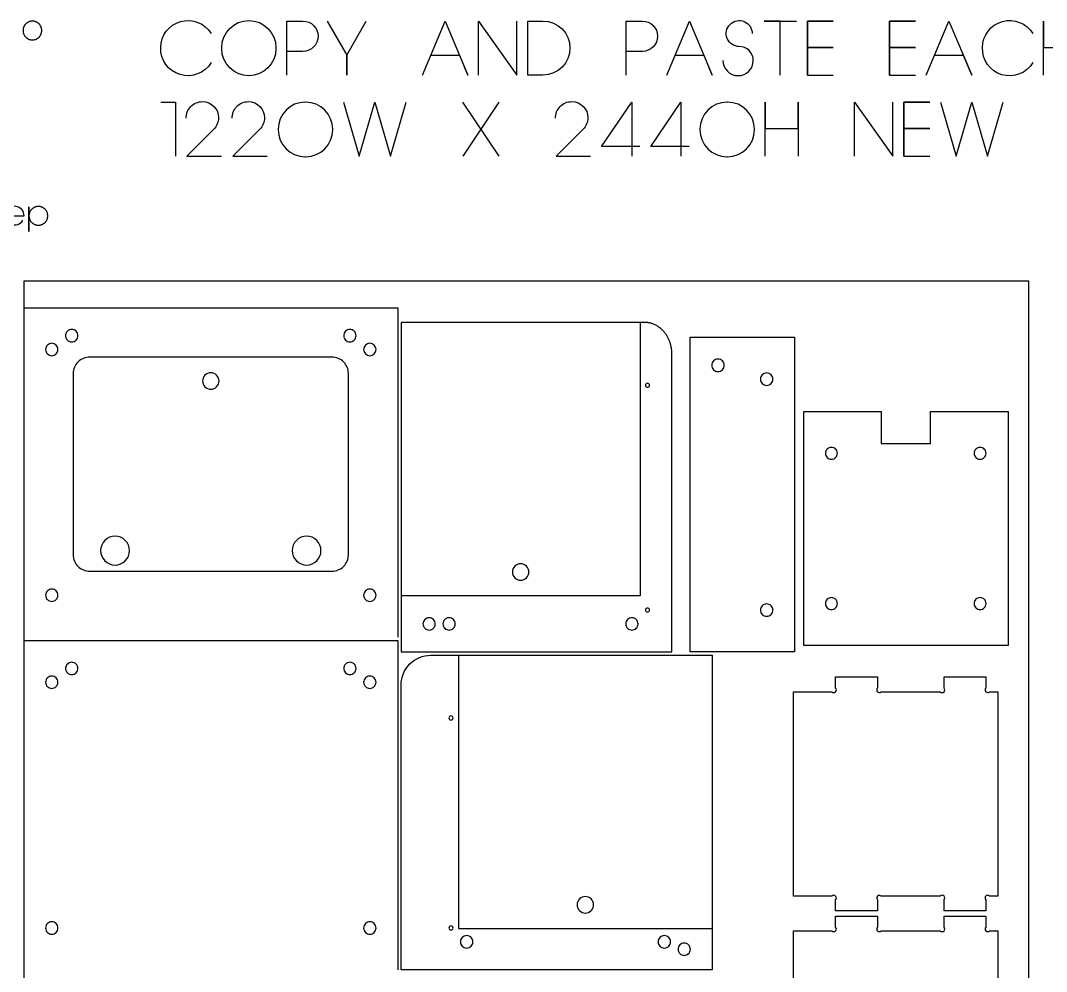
# Model space of a CAD drawing. Extents: x -767 to 4956, y -438 to 2808.
# Drawn here: x -4 to 1241, y 1602 to 2757 of the extents above; entities that cross this region are included whole.
import ezdxf

# ---------------------------------------------------------------- set-up
doc = ezdxf.new("R2010")
doc.units = 0
for name, color, linetype in [('DEFAULT_LAYER', 1, 'CONTINUOUS'), ('LAYER_1', 18, 'CONTINUOUS'), ('LAYER_10', 18, 'CONTINUOUS'), ('T5_LOGOLAYER_2', 18, 'CONTINUOUS'), ('T5_LOGOLAYER_20', 18, 'CONTINUOUS'), ('T5_LOGOLAYER_21', 18, 'CONTINUOUS')]:
    doc.layers.add(name, color=color, linetype=linetype)

msp = doc.modelspace()

# ---------------------------------------------------------------- linework, layer by layer
at = {"layer": 'DEFAULT_LAYER'}
for points in [[(748, 2390), (748, 2058), (458, 2058)], [(527.5, 1986), (527.5, 1654), (835.6, 1654)]]:
    msp.add_lwpolyline(points, dxfattribs=at)
msp.add_lwpolyline([(786.6, 1990), (786.6, 2352.3), (786.6, 2353.3), (786.5, 2354.2), (786.5, 2355.2), (786.4, 2356.2), (786.3, 2357.1), (786.2, 2358), (786.1, 2359), (785.9, 2359.9), (785.7, 2360.8), (785.5, 2361.7), (785.3, 2362.6), (785.1, 2363.5), (784.8, 2364.4), (784.6, 2365.3), (784.3, 2366.1), (784, 2367), (783.7, 2367.8), (783.3, 2368.6), (783, 2369.5), (782.6, 2370.3), (782.2, 2371.1), (781.8, 2371.8), (781.4, 2372.6), (780.9, 2373.4), (780.5, 2374.1), (780, 2374.9), (779.5, 2375.6), (779, 2376.3), (778.5, 2377), (778, 2377.6), (777.5, 2378.3), (776.9, 2379), (776.3, 2379.6), (775.8, 2380.2), (775.2, 2380.8), (774.6, 2381.4), (773.9, 2382), (773.3, 2382.5), (772.7, 2383), (772, 2383.6), (771.3, 2384.1), (770.7, 2384.5), (770, 2385), (769.3, 2385.4), (768.6, 2385.9), (767.9, 2386.3), (767.1, 2386.7), (766.4, 2387), (765.7, 2387.4), (764.9, 2387.7), (764.1, 2388), (763.4, 2388.3), (762.6, 2388.6), (761.8, 2388.8), (761, 2389), (760.2, 2389.2), (759.4, 2389.4), (758.6, 2389.6), (757.7, 2389.7), (756.9, 2389.8), (756.1, 2389.9), (755.2, 2389.9), (754.4, 2390), (753.5, 2390), (458, 2390), (458, 1990)], close=True, dxfattribs=at)
for points in [[(757, 2316.3, 0.414214), (754.5, 2313.8, 0.414214), (757, 2311.3, 0.414214), (759.5, 2313.8, 0.414214)], [(757, 2043.3, 0.414214), (754.5, 2040.8, 0.414214), (757, 2038.3, 0.414214), (759.5, 2040.8, 0.414214)], [(492, 2031.5, 0.414214), (484.5, 2024, 0.414214), (492, 2016.5, 0.414214), (499.5, 2024, 0.414214)], [(516.2, 2031.5, 0.414214), (508.7, 2024, 0.414214), (516.2, 2016.5, 0.414214), (523.7, 2024, 0.414214)], [(738.1, 2031.5, 0.414214), (730.6, 2024, 0.414214), (738.1, 2016.5, 0.414214), (745.6, 2024, 0.414214)], [(458, 1604), (458, 1950, -0.414214), (494, 1986), (835.6, 1986), (835.6, 1604)], [(518.5, 1912.3, 0.414214), (516, 1909.8, 0.414214), (518.5, 1907.3, 0.414214), (521, 1909.8, 0.414214)], [(681.5, 1693, 0.414214), (671.5, 1683, 0.414214), (681.5, 1673, 0.414214), (691.5, 1683, 0.414214)], [(518.5, 1657.3, 0.414214), (516, 1654.8, 0.414214), (518.5, 1652.3, 0.414214), (521, 1654.8, 0.414214)], [(537.5, 1645.5, 0.414214), (530, 1638, 0.414214), (537.5, 1630.5, 0.414214), (545, 1638, 0.414214)], [(777.4, 1645.5, 0.414214), (769.9, 1638, 0.414214), (777.4, 1630.5, 0.414214), (784.9, 1638, 0.414214)], [(801.6, 1636.5, 0.414214), (794.1, 1629, 0.414214), (801.6, 1621.5, 0.414214), (809.1, 1629, 0.414214)]]:
    msp.add_lwpolyline(points, format="xyb", close=True, dxfattribs=at)
at = {"layer": 'LAYER_1'}
for points in [[(0, 0), (1220, 0), (1220, 2440), (0, 2440)], [(935.6, 2372), (935.6, 1990), (808.6, 1990), (808.6, 2372)]]:
    msp.add_lwpolyline(points, close=True, dxfattribs=at)
for points in [[(835.1, 2338, 0.414214), (842.6, 2330.5, 0.414214), (850.1, 2338, 0.414214), (842.6, 2345.5, 0.414214)], [(894.1, 2321.2, 0.414214), (901.6, 2313.7, 0.414214), (909.1, 2321.2, 0.414214), (901.6, 2328.7, 0.414214)], [(603, 2097, 0.414214), (593, 2087, 0.414214), (603, 2077, 0.414214), (613, 2087, 0.414214)], [(894.1, 2040.8, 0.414214), (901.6, 2033.3, 0.414214), (909.1, 2040.8, 0.414214), (901.6, 2048.3, 0.414214)]]:
    msp.add_lwpolyline(points, format="xyb", close=True, dxfattribs=at)
at = {"layer": 'LAYER_10'}
for points in [[(0, 2408), (454, 2408), (454, 2008)], [(0, 2004), (454, 2004), (454, 1604)]]:
    msp.add_lwpolyline(points, dxfattribs=at)
for points in [[(58.2, 2381.5, 0.414214), (50.7, 2374, 0.414214), (58.2, 2366.5, 0.414214), (65.7, 2374, 0.414214)], [(395.8, 2381.5, 0.414214), (388.3, 2374, 0.414214), (395.8, 2366.5, 0.414214), (403.3, 2374, 0.414214)], [(34, 2364.7, 0.414214), (26.5, 2357.2, 0.414214), (34, 2349.7, 0.414214), (41.5, 2357.2, 0.414214)], [(420, 2364.7, 0.414214), (412.5, 2357.2, 0.414214), (420, 2349.7, 0.414214), (427.5, 2357.2, 0.414214)], [(60, 2108, 0.414214), (80, 2088), (374, 2088, 0.414214), (394, 2108), (394, 2328, 0.414214), (374, 2348), (80, 2348, 0.414214), (60, 2328)], [(227, 2329, 0.414214), (217, 2319, 0.414214), (227, 2309, 0.414214), (237, 2319, 0.414214)], [(110.8, 2130.5, 0.414214), (93.3, 2113, 0.414214), (110.8, 2095.5, 0.414214), (128.3, 2113, 0.414214)], [(343.2, 2130.5, 0.414214), (325.7, 2113, 0.414214), (343.2, 2095.5, 0.414214), (360.7, 2113, 0.414214)], [(34, 2066.3, 0.414214), (26.5, 2058.8, 0.414214), (34, 2051.3, 0.414214), (41.5, 2058.8, 0.414214)], [(420, 2066.3, 0.414214), (412.5, 2058.8, 0.414214), (420, 2051.3, 0.414214), (427.5, 2058.8, 0.414214)], [(58.2, 1977.5, 0.414214), (50.7, 1970, 0.414214), (58.2, 1962.5, 0.414214), (65.7, 1970, 0.414214)], [(395.8, 1977.5, 0.414214), (388.3, 1970, 0.414214), (395.8, 1962.5, 0.414214), (403.3, 1970, 0.414214)], [(34, 1960.7, 0.414214), (26.5, 1953.2, 0.414214), (34, 1945.7, 0.414214), (41.5, 1953.2, 0.414214)], [(420, 1960.7, 0.414214), (412.5, 1953.2, 0.414214), (420, 1945.7, 0.414214), (427.5, 1953.2, 0.414214)], [(34, 1662.3, 0.414214), (26.5, 1654.8, 0.414214), (34, 1647.3, 0.414214), (41.5, 1654.8, 0.414214)], [(420, 1662.3, 0.414214), (412.5, 1654.8, 0.414214), (420, 1647.3, 0.414214), (427.5, 1654.8, 0.414214)]]:
    msp.add_lwpolyline(points, format="xyb", close=True, dxfattribs=at)
at = {"layer": 'T5_LOGOLAYER_2'}
for points in [[(10.5, 2733.1), (11, 2733.1), (11.6, 2733.2), (12.2, 2733.2), (12.7, 2733.3), (13.3, 2733.5), (13.8, 2733.6), (14.4, 2733.8), (14.9, 2734), (15.4, 2734.2), (15.9, 2734.5), (16.4, 2734.8), (16.8, 2735.1), (17.3, 2735.4), (17.7, 2735.7), (18.1, 2736.1), (18.5, 2736.5), (18.9, 2736.8), (19.2, 2737.3), (19.6, 2737.7), (19.9, 2738.1), (20.2, 2738.6), (20.5, 2739.1), (20.7, 2739.6), (21, 2740.1), (21.2, 2740.6), (21.3, 2741.1), (21.5, 2741.7), (21.6, 2742.2), (21.7, 2742.8), (21.8, 2743.3), (21.8, 2743.9), (21.9, 2744.5), (21.8, 2745.1), (21.8, 2745.7), (21.7, 2746.2), (21.6, 2746.8), (21.5, 2747.4), (21.3, 2747.9), (21.2, 2748.4), (21, 2748.9), (20.7, 2749.5), (20.5, 2749.9), (20.2, 2750.4), (19.9, 2750.9), (19.6, 2751.3), (19.2, 2751.8), (18.9, 2752.2), (18.5, 2752.6), (18.1, 2753), (17.7, 2753.3), (17.3, 2753.6), (16.8, 2754), (16.4, 2754.3), (15.9, 2754.5), (15.4, 2754.8), (14.9, 2755), (14.4, 2755.2), (13.8, 2755.4), (13.3, 2755.6), (12.7, 2755.7), (12.2, 2755.8), (11.6, 2755.9), (11, 2755.9), (10.5, 2755.9), (9.9, 2755.9), (9.3, 2755.9), (8.7, 2755.8), (8.2, 2755.7), (7.6, 2755.6), (7.1, 2755.4), (6.5, 2755.2), (6, 2755), (5.5, 2754.8), (5, 2754.5), (4.5, 2754.3), (4.1, 2754), (3.6, 2753.6), (3.2, 2753.3), (2.8, 2753), (2.4, 2752.6), (2, 2752.2), (1.7, 2751.8), (1.3, 2751.3), (1, 2750.9), (0.7, 2750.4), (0.4, 2749.9), (0.2, 2749.5), (-0.1, 2748.9), (-0.3, 2748.4), (-0.4, 2747.9), (-0.6, 2747.4), (-0.7, 2746.8), (-0.8, 2746.2), (-0.9, 2745.7), (-0.9, 2745.1), (-0.9, 2744.5), (-0.9, 2743.9), (-0.9, 2743.3), (-0.8, 2742.8), (-0.7, 2742.2), (-0.6, 2741.7), (-0.4, 2741.1), (-0.3, 2740.6), (-0.1, 2740.1), (0.2, 2739.6), (0.4, 2739.1), (0.7, 2738.6), (1, 2738.1), (1.3, 2737.7), (1.7, 2737.3), (2, 2736.8), (2.4, 2736.5), (2.8, 2736.1), (3.2, 2735.7), (3.6, 2735.4), (4.1, 2735.1), (4.5, 2734.8), (5, 2734.5), (5.5, 2734.2), (6, 2734), (6.5, 2733.8), (7.1, 2733.6), (7.6, 2733.5), (8.2, 2733.3), (8.7, 2733.2), (9.3, 2733.2), (9.9, 2733.1)], [(6.3, 2508.4), (6.3, 2530.6), (6.3, 2519.5), (6.3, 2518.9), (6.4, 2518.3), (6.5, 2517.8), (6.6, 2517.2), (6.7, 2516.7), (6.8, 2516.1), (7, 2515.6), (7.2, 2515.1), (7.5, 2514.6), (7.7, 2514.1), (8, 2513.6), (8.3, 2513.1), (8.6, 2512.7), (8.9, 2512.3), (9.3, 2511.8), (9.7, 2511.5), (10.1, 2511.1), (10.5, 2510.7), (10.9, 2510.4), (11.4, 2510.1), (11.8, 2509.8), (12.3, 2509.5), (12.8, 2509.2), (13.3, 2509), (13.8, 2508.8), (14.3, 2508.6), (14.9, 2508.5), (15.4, 2508.3), (16, 2508.2), (16.6, 2508.2), (17.1, 2508.1), (17.7, 2508.1), (18.3, 2508.1), (18.9, 2508.2), (19.5, 2508.2), (20, 2508.3), (20.6, 2508.5), (21.1, 2508.6), (21.7, 2508.8), (22.2, 2509), (22.7, 2509.2), (23.2, 2509.5), (23.6, 2509.8), (24.1, 2510.1), (24.6, 2510.4), (25, 2510.7), (25.4, 2511.1), (25.8, 2511.5), (26.2, 2511.8), (26.5, 2512.3), (26.9, 2512.7), (27.2, 2513.1), (27.5, 2513.6), (27.8, 2514.1), (28, 2514.6), (28.2, 2515.1), (28.4, 2515.6), (28.6, 2516.1), (28.8, 2516.7), (28.9, 2517.2), (29, 2517.8), (29.1, 2518.3), (29.1, 2518.9), (29.1, 2519.5), (29.1, 2520.1), (29.1, 2520.7), (29, 2521.2), (28.9, 2521.8), (28.8, 2522.4), (28.6, 2522.9), (28.4, 2523.4), (28.2, 2523.9), (28, 2524.5), (27.8, 2524.9), (27.5, 2525.4), (27.2, 2525.9), (26.9, 2526.3), (26.5, 2526.8), (26.2, 2527.2), (25.8, 2527.6), (25.4, 2528), (25, 2528.3), (24.6, 2528.6), (24.1, 2529), (23.6, 2529.3), (23.2, 2529.5), (22.7, 2529.8), (22.2, 2530), (21.7, 2530.2), (21.1, 2530.4), (20.6, 2530.6), (20, 2530.7), (19.5, 2530.8), (18.9, 2530.9), (18.3, 2530.9), (17.7, 2530.9), (17.1, 2530.9), (16.6, 2530.9), (16, 2530.8), (15.4, 2530.7), (14.9, 2530.6), (14.3, 2530.4), (13.8, 2530.2), (13.3, 2530), (12.8, 2529.8), (12.3, 2529.5), (11.8, 2529.3), (11.4, 2529), (10.9, 2528.6), (10.5, 2528.3), (10.1, 2528), (9.7, 2527.6), (9.3, 2527.2), (8.9, 2526.8), (8.6, 2526.3), (8.3, 2525.9), (8, 2525.4), (7.7, 2524.9), (7.5, 2524.5), (7.2, 2523.9), (7, 2523.4), (6.8, 2522.9), (6.7, 2522.4), (6.6, 2521.8), (6.5, 2521.2), (6.4, 2520.7), (6.3, 2520.1), (6.3, 2519.5), (6.3, 2500.6)]]:
    msp.add_lwpolyline(points, close=True, dxfattribs=at)
msp.add_lwpolyline([(-21.9, 2519.5), (0.3, 2519.5, 0.90232), (-22.1, 2522.3, 0.862347), (-1.2, 2514.1)], format="xyb", dxfattribs=at)
at = {"layer": 'T5_LOGOLAYER_20'}
msp.add_lwpolyline([(1040.6, 2282), (1040.6, 2243.1), (1100.6, 2243.1), (1100.6, 2282), (1194.6, 2282), (1194.6, 1998), (946.6, 1998), (946.6, 2282)], close=True, dxfattribs=at)
for points in [[(980.2, 2238.4, 0.414214), (973, 2231.2, 0.414214), (980.2, 2223.9, 0.414214), (987.5, 2231.2, 0.414214)], [(1160.6, 2238.4, 0.414214), (1153.4, 2231.2, 0.414214), (1160.6, 2223.9, 0.414214), (1167.9, 2231.2, 0.414214)], [(980.2, 2056, 0.414214), (973, 2048.8, 0.414214), (980.2, 2041.5, 0.414214), (987.5, 2048.8, 0.414214)], [(1160.6, 2056, 0.414214), (1153.4, 2048.8, 0.414214), (1160.6, 2041.5, 0.414214), (1167.9, 2048.8, 0.414214)], [(1182, 1693.6), (1172.1, 1693.6, 1), (1167.7, 1689.1), (1167.7, 1675.6), (1116.9, 1675.6), (1116.9, 1689.1, 1), (1112.4, 1693.6), (1040.5, 1693.6, 1), (1036.1, 1689.1), (1036.1, 1675.6), (985.3, 1675.6), (985.3, 1689.1, 1), (980.8, 1693.6), (934.4, 1693.6), (934.4, 1941.6), (980.8, 1941.6, 1), (985.3, 1946.1), (985.3, 1959.6), (1036.1, 1959.6), (1036.1, 1946.1, 1), (1040.5, 1941.6), (1112.4, 1941.6, 1), (1116.9, 1946.1), (1116.9, 1959.6), (1167.7, 1959.6), (1167.7, 1946.1, 1), (1172.1, 1941.6), (1182, 1941.6)]]:
    msp.add_lwpolyline(points, format="xyb", close=True, dxfattribs=at)
msp.add_lwpolyline([(934.4, 1403.3), (934.4, 1651.3), (980.8, 1651.3, 1), (985.3, 1655.8), (985.3, 1669.3), (1036.1, 1669.3), (1036.1, 1655.8, 1), (1040.5, 1651.3), (1112.4, 1651.3, 1), (1116.9, 1655.8), (1116.9, 1669.3), (1167.7, 1669.3), (1167.7, 1655.8, 1), (1172.1, 1651.3), (1182, 1651.3), (1182, 1403.3)], format="xyb", dxfattribs=at)
at = {"layer": 'T5_LOGOLAYER_21'}
for points in [[(227.3, 2705.5, -0.77786), (166.3, 2723.8, -0.756443), (227.3, 2740.9)], [(319.1, 2690.4), (319.1, 2756), (338.8, 2756, -1), (338.8, 2719.2), (319.1, 2719.2)], [(731.2, 2690.4), (731.2, 2756), (750.8, 2756, -1), (750.8, 2719.2), (731.2, 2719.2)], [(848.6, 2708.1, 1), (885.4, 2708.1, 0.415385), (868.3, 2725.1, -0.668438), (857.2, 2752, -0.668438), (884.1, 2740.9)], [(1224.7, 2705.5, -0.77786), (1163.6, 2723.8, -0.756443), (1224.7, 2740.9)], [(197.2, 2637.9, -0.423868), (216.8, 2658.2, -0.413911), (236.5, 2638.5, -0.194637), (230.6, 2624.7), (197.8, 2591.9), (239.8, 2591.9)], [(252.9, 2637.9, -0.423868), (272.6, 2658.2, -0.413911), (292.3, 2638.5, -0.194637), (286.4, 2624.7), (253.6, 2591.9), (295.6, 2591.9)], [(645.4, 2637.9, -0.423868), (665.1, 2658.2, -0.413911), (684.7, 2638.5, -0.194637), (678.8, 2624.7), (646, 2591.9), (688, 2591.9)]]:
    msp.add_lwpolyline(points, format="xyb", dxfattribs=at)
for points in [[(306, 2722.5, -1), (240.3, 2722.5), (240.3, 2723.8, -1), (306, 2723.8)], [(611.8, 2690.4), (611.8, 2756), (630.1, 2756, -1), (630.1, 2690.4)], [(341.5, 2591.3), (342.2, 2591.3, 0.413333), (375, 2624.1), (375, 2624.7, 0.413333), (342.2, 2657.5), (341.5, 2657.5, 0.413333), (308.7, 2624.7), (308.7, 2624.1, 0.413333)], [(853.4, 2591.3), (854.1, 2591.3, 0.413333), (886.9, 2624.1), (886.9, 2624.7, 0.413333), (854.1, 2657.5), (853.4, 2657.5, 0.413333), (820.6, 2624.7), (820.6, 2624.1, 0.413333)]]:
    msp.add_lwpolyline(points, format="xyb", close=True, dxfattribs=at)
for points in [[(368.3, 2756), (391.9, 2714.6), (391.9, 2690.4), (391.9, 2714.6), (415.6, 2756)], [(483.8, 2690.4), (511.4, 2756), (538.9, 2690.4), (529.1, 2714), (494.3, 2714)], [(552, 2690.4), (552, 2756), (598.6, 2690.4), (598.6, 2756)], [(780.4, 2690.4), (807.9, 2756), (835.5, 2690.4), (825.7, 2714), (790.9, 2714)], [(918.2, 2690.4), (918.2, 2756), (898.5, 2756), (937.9, 2756)], [(951, 2690.4), (951, 2756), (982.5, 2756), (951, 2756), (951, 2723.8), (982.5, 2723.8), (951, 2723.8), (951, 2690.4), (982.5, 2690.4)], [(1050.8, 2690.4), (1050.8, 2756), (1082.2, 2756), (1050.8, 2756), (1050.8, 2723.8), (1082.2, 2723.8), (1050.8, 2723.8), (1050.8, 2690.4), (1082.2, 2690.4)], [(1095.4, 2690.4), (1122.9, 2756), (1150.5, 2690.4), (1140.7, 2714), (1105.9, 2714)], [(1237.6, 2690.4), (1237.6, 2756), (1237.6, 2723.8), (1277.7, 2723.8), (1277.7, 2756), (1277.7, 2690.4)], [(166.3, 2657.5), (184, 2657.5), (184, 2591.9)], [(388.1, 2657.5), (407.2, 2591.9), (426.2, 2657.5), (445.2, 2591.9), (464.2, 2657.5)], [(532.5, 2657.5), (576.5, 2591.9)], [(533.1, 2591.9), (577.1, 2657.5)], [(747.7, 2603.7), (701.1, 2603.7), (737.9, 2657.5), (737.9, 2591.9)], [(807.5, 2603.7), (760.9, 2603.7), (797.6, 2657.5), (797.6, 2591.9)], [(900, 2591.9), (900, 2657.5), (900, 2625.4), (940, 2625.4), (940, 2657.5), (940, 2591.9)], [(1008.3, 2591.9), (1008.3, 2657.5), (1054.9, 2591.9), (1054.9, 2657.5)], [(1068, 2591.9), (1068, 2657.5), (1099.5, 2657.5), (1068, 2657.5), (1068, 2625.4), (1099.5, 2625.4), (1068, 2625.4), (1068, 2591.9), (1099.5, 2591.9)], [(1112.6, 2657.5), (1131.6, 2591.9), (1150.7, 2657.5), (1169.7, 2591.9), (1188.7, 2657.5)]]:
    msp.add_lwpolyline(points, dxfattribs=at)

doc.saveas('drawing.dxf')
